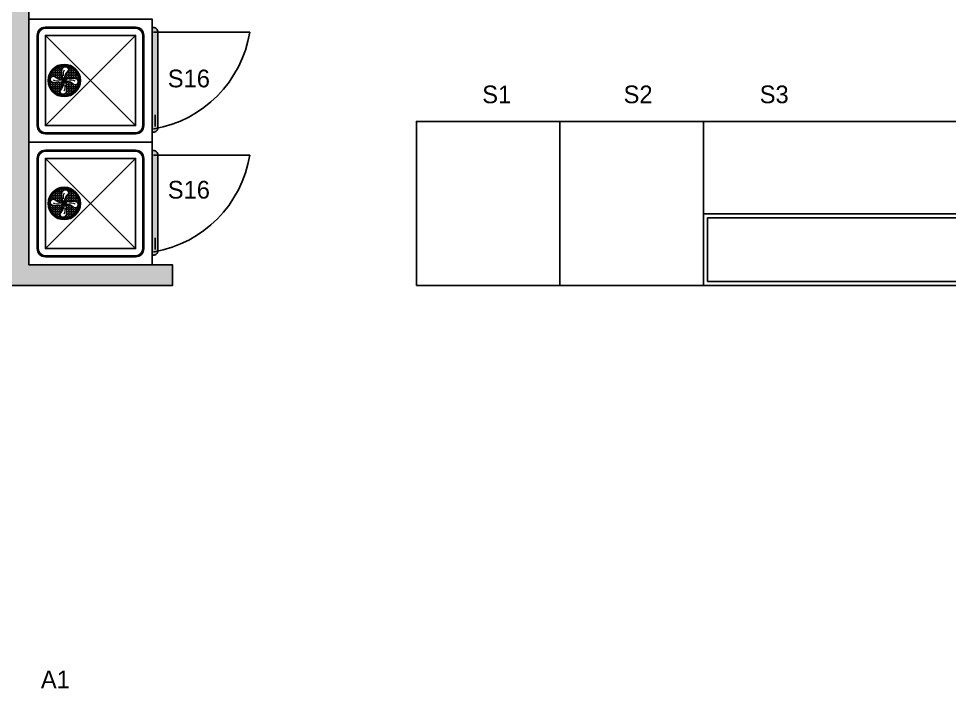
# Model space of a CAD drawing. Header units: millimetres. Extents: x -3164 to 12587, y -18082 to -16228.
# Drawn here: x -1767.5 to -1313.6, y -17082.9 to -16753.6 of the extents above; entities that cross this region are included whole.
import ezdxf
from ezdxf.enums import TextEntityAlignment as Align

# ---------------------------------------------------------------- set-up
doc = ezdxf.new("R2010")
doc.units = ezdxf.units.MM
doc.layers.add('TEFRİŞ MUTFAK (L)', color=241, linetype='Continuous', lineweight=15)
doc.styles.add('TAKSİM', font='GOTHIC.TTF', dxfattribs={"height": 20})

# ---------------------------------------------------------------- blocks, each defined once
blk = doc.blocks.new('GHFH')
at = {"color": 7}
for p, q in [((1821.69, 2075.94), (1821.69, 2076.96)), ((1822.08, 2077.34), (1822.7, 2077.34)), ((1823.09, 2077.34), (1823.09, 2077.67)), ((1823.09, 2077.34), (1824.1, 2077.34)), ((1823.09, 2076.33), (1823.09, 2076.96)), ((1824.48, 2077.34), (1824.48, 2077.94)), ((1824.48, 2077.34), (1824.64, 2077.34)), ((1824.88, 2077.34), (1825.5, 2077.34)), ((1825.88, 2077.34), (1825.88, 2077.98)), ((1825.88, 2077.34), (1826.89, 2077.34)), ((1827.28, 2077.34), (1827.28, 2077.8)), ((1827.28, 2077.34), (1828.29, 2077.34)), ((1827.28, 2075.94), (1827.28, 2076.96)), ((1828.67, 2077.34), (1828.67, 2077.4)), ((1828.67, 2077.34), (1828.83, 2077.34)), ((1828.67, 2075.94), (1828.67, 2076.96)), ((1816.84, 2071.75), (1817.12, 2071.75)), ((1817.5, 2073.15), (1817.5, 2073.26)), ((1817.5, 2073.15), (1818.51, 2073.15)), ((1817.5, 2071.75), (1817.5, 2072.77)), ((1817.5, 2071.75), (1818.51, 2071.75)), ((1817.5, 2070.35), (1817.5, 2071.37)), ((1818.34, 2074.55), (1818.51, 2074.55)), ((1818.89, 2074.55), (1818.89, 2075.18)), ((1818.89, 2074.55), (1819.91, 2074.55)), ((1818.89, 2073.15), (1818.89, 2074.16)), ((1818.89, 2073.15), (1819.91, 2073.15)), ((1818.89, 2071.75), (1818.89, 2072.77)), ((1818.89, 2071.75), (1819.91, 2071.75)), ((1818.89, 2070.35), (1818.89, 2071.37)), ((1819.72, 2075.94), (1819.91, 2075.94)), ((1820.29, 2075.94), (1820.29, 2076.37)), ((1820.29, 2075.94), (1821.31, 2075.94)), ((1820.29, 2074.55), (1820.29, 2075.56)), ((1820.29, 2074.55), (1821.31, 2074.55)), ((1820.29, 2073.15), (1820.29, 2074.16)), ((1820.29, 2073.15), (1821.31, 2073.15)), ((1820.29, 2071.75), (1820.29, 2072.77)), ((1820.29, 2071.75), (1821.31, 2071.75)), ((1820.29, 2070.36), (1820.29, 2071.37)), ((1821.69, 2075.94), (1822.7, 2075.94)), ((1821.69, 2074.55), (1821.69, 2075.56)), ((1821.69, 2074.55), (1822.7, 2074.55)), ((1821.69, 2073.15), (1821.69, 2074.16)), ((1821.69, 2073.15), (1822.7, 2073.15)), ((1821.69, 2071.75), (1821.69, 2072.77)), ((1821.69, 2071.75), (1822.7, 2071.75)), ((1821.69, 2070.35), (1821.69, 2071.37)), ((1823.09, 2074.55), (1823.09, 2074.83)), ((1823.09, 2074.55), (1823.34, 2074.55)), ((1823.09, 2073.15), (1823.09, 2074.16)), ((1823.09, 2073.15), (1824.1, 2073.15)), ((1823.09, 2071.75), (1823.09, 2072.77)), ((1823.09, 2071.75), (1824.1, 2071.75)), ((1823.09, 2070.35), (1823.09, 2071.37)), ((1824.48, 2071.75), (1824.48, 2072.77)), ((1824.48, 2071.75), (1824.98, 2071.75)), ((1824.48, 2070.35), (1824.48, 2071.37)), ((1826.56, 2075.94), (1826.89, 2075.94)), ((1826.7, 2071.75), (1826.89, 2071.75)), ((1826.85, 2074.55), (1826.89, 2074.55)), ((1827.28, 2075.94), (1828.29, 2075.94)), ((1827.28, 2074.55), (1827.28, 2075.56)), ((1827.28, 2074.55), (1828.29, 2074.55)), ((1827.28, 2073.15), (1827.28, 2074.16)), ((1827.28, 2073.15), (1828.29, 2073.15)), ((1827.28, 2071.75), (1827.28, 2072.77)), ((1827.28, 2071.75), (1828.29, 2071.75)), ((1827.28, 2070.35), (1827.28, 2071.37)), ((1828.67, 2075.94), (1829.69, 2075.94)), ((1828.67, 2074.55), (1828.67, 2075.56)), ((1828.67, 2074.55), (1829.69, 2074.55)), ((1828.67, 2073.15), (1828.67, 2074.16)), ((1828.67, 2073.15), (1829.69, 2073.15)), ((1828.67, 2071.75), (1828.67, 2072.77)), ((1828.67, 2071.75), (1829.69, 2071.75)), ((1828.67, 2070.35), (1828.67, 2071.37)), ((1830.07, 2075.94), (1830.07, 2076.73)), ((1830.07, 2075.94), (1831.09, 2075.94)), ((1830.07, 2074.55), (1830.07, 2075.56)), ((1830.07, 2074.55), (1831.09, 2074.55)), ((1830.07, 2073.15), (1830.07, 2074.16)), ((1830.07, 2073.15), (1831.09, 2073.15)), ((1830.07, 2071.75), (1830.07, 2072.77)), ((1830.07, 2071.75), (1831.09, 2071.75)), ((1830.07, 2070.35), (1830.07, 2071.37)), ((1831.47, 2074.55), (1831.47, 2075.56)), ((1831.47, 2074.55), (1832.48, 2074.55)), ((1831.47, 2073.15), (1831.47, 2074.16)), ((1831.47, 2073.15), (1832.48, 2073.15)), ((1831.47, 2071.75), (1831.47, 2072.77)), ((1831.47, 2071.75), (1832.48, 2071.75)), ((1832.86, 2073.15), (1832.86, 2074.15)), ((1832.86, 2073.15), (1833.48, 2073.15)), ((1832.86, 2071.75), (1832.86, 2072.77)), ((1832.86, 2071.75), (1833.88, 2071.75)), ((1832.86, 2071.29), (1832.86, 2071.37)), ((1816.39, 2068.96), (1817.12, 2068.96)), ((1816.49, 2067.56), (1817.12, 2067.56)), ((1816.5, 2070.35), (1817.12, 2070.35)), ((1816.82, 2066.16), (1817.12, 2066.16)), ((1817.5, 2070.35), (1818.51, 2070.35)), ((1817.5, 2069.47), (1817.5, 2069.97)), ((1817.5, 2066.16), (1817.5, 2066.99)), ((1817.5, 2066.16), (1818.51, 2066.16)), ((1817.5, 2064.77), (1817.5, 2065.78)), ((1818.89, 2070.35), (1819.91, 2070.35)), ((1818.89, 2066.16), (1818.89, 2066.34)), ((1818.89, 2066.16), (1819.91, 2066.16)), ((1818.89, 2064.77), (1818.89, 2065.78)), ((1820.29, 2066.16), (1820.29, 2067.18)), ((1820.29, 2066.16), (1821.31, 2066.16)), ((1820.29, 2064.77), (1820.29, 2065.78)), ((1820.82, 2067.56), (1821.31, 2067.56)), ((1821.69, 2070.35), (1822.7, 2070.35)), ((1821.69, 2067.56), (1821.69, 2068.05)), ((1821.69, 2067.56), (1822.7, 2067.56)), ((1821.69, 2066.16), (1821.69, 2067.18)), ((1821.69, 2066.16), (1822.7, 2066.16)), ((1821.69, 2064.77), (1821.69, 2065.78)), ((1823.09, 2070.35), (1824.1, 2070.35)), ((1823.09, 2067.56), (1823.09, 2068.58)), ((1823.09, 2067.56), (1824.1, 2067.56)), ((1823.09, 2066.16), (1823.09, 2067.18)), ((1823.09, 2066.16), (1824.1, 2066.16)), ((1823.09, 2064.77), (1823.09, 2065.78)), ((1824.48, 2070.35), (1825, 2070.35)), ((1824.48, 2067.56), (1824.48, 2067.78)), ((1824.48, 2067.56), (1824.69, 2067.56)), ((1824.48, 2067.03), (1824.48, 2067.18)), ((1825.88, 2066.26), (1825.88, 2067.18)), ((1825.91, 2066.16), (1826.89, 2066.16)), ((1826.08, 2067.56), (1826.89, 2067.56)), ((1826.24, 2070.35), (1826.89, 2070.35)), ((1827.28, 2070.35), (1828.29, 2070.35)), ((1827.28, 2069.12), (1827.28, 2069.97)), ((1827.28, 2067.56), (1827.28, 2067.98)), ((1827.28, 2067.56), (1828.29, 2067.56)), ((1827.28, 2066.16), (1827.28, 2067.18)), ((1827.28, 2066.16), (1828.29, 2066.16)), ((1827.28, 2064.77), (1827.28, 2065.78)), ((1828.67, 2070.35), (1829.69, 2070.35)), ((1828.67, 2069.55), (1828.67, 2069.97)), ((1828.67, 2067.56), (1828.67, 2067.6)), ((1828.67, 2067.56), (1828.92, 2067.56)), ((1828.67, 2066.16), (1828.67, 2067.18)), ((1828.67, 2066.16), (1829.69, 2066.16)), ((1828.67, 2064.77), (1828.67, 2065.78)), ((1830.07, 2070.35), (1830.19, 2070.35)), ((1830.07, 2066.16), (1830.07, 2067.18)), ((1830.07, 2066.16), (1831.09, 2066.16)), ((1830.07, 2064.77), (1830.07, 2065.78)), ((1831.47, 2067.56), (1831.47, 2067.59)), ((1831.47, 2067.56), (1832.48, 2067.56)), ((1831.47, 2066.16), (1831.47, 2067.18)), ((1831.47, 2066.16), (1832.48, 2066.16)), ((1831.47, 2064.77), (1831.47, 2065.78)), ((1832.86, 2067.56), (1832.86, 2067.95)), ((1832.86, 2067.56), (1833.88, 2067.56)), ((1832.86, 2066.16), (1832.86, 2067.18)), ((1832.86, 2066.16), (1833.88, 2066.16)), ((1832.86, 2064.77), (1832.86, 2065.78)), ((1833.72, 2070.35), (1833.88, 2070.35)), ((1833.75, 2068.96), (1833.88, 2068.96)), ((1834.26, 2070.35), (1834.26, 2071.07)), ((1834.26, 2070.35), (1834.41, 2070.35)), ((1834.26, 2068.96), (1834.26, 2069.97)), ((1834.26, 2068.96), (1834.52, 2068.96)), ((1834.26, 2067.56), (1834.26, 2068.58)), ((1834.26, 2067.56), (1834.42, 2067.56)), ((1834.26, 2066.78), (1834.26, 2067.18)), ((1817.5, 2064.77), (1818.51, 2064.77)), ((1818.29, 2063.37), (1818.51, 2063.37)), ((1818.89, 2064.77), (1819.91, 2064.77)), ((1818.89, 2063.37), (1818.89, 2064.39)), ((1818.89, 2063.37), (1819.91, 2063.37)), ((1818.89, 2062.67), (1818.89, 2062.99)), ((1819.64, 2061.97), (1819.91, 2061.97)), ((1820.29, 2064.77), (1821.31, 2064.77)), ((1820.29, 2063.37), (1820.29, 2064.39)), ((1820.29, 2063.37), (1821.31, 2063.37)), ((1820.29, 2061.97), (1820.29, 2062.99)), ((1820.29, 2061.97), (1821.31, 2061.97)), ((1820.29, 2061.48), (1820.29, 2061.59)), ((1821.69, 2064.77), (1822.7, 2064.77)), ((1821.69, 2063.37), (1821.69, 2064.39)), ((1821.69, 2063.37), (1822.7, 2063.37)), ((1821.69, 2061.97), (1821.69, 2062.99)), ((1821.69, 2061.97), (1822.7, 2061.97)), ((1821.69, 2060.68), (1821.69, 2061.59)), ((1821.93, 2060.57), (1822.7, 2060.57)), ((1823.09, 2064.77), (1824.02, 2064.77)), ((1823.09, 2063.37), (1823.09, 2064.39)), ((1823.09, 2063.37), (1824.05, 2063.37)), ((1823.09, 2061.97), (1823.09, 2062.99)), ((1823.09, 2061.97), (1824.1, 2061.97)), ((1823.09, 2060.57), (1823.09, 2061.59)), ((1823.09, 2060.57), (1824.1, 2060.57)), ((1823.09, 2060.18), (1823.09, 2060.19)), ((1824.48, 2060.57), (1824.48, 2061.51)), ((1824.48, 2060.57), (1825.5, 2060.57)), ((1824.48, 2059.91), (1824.48, 2060.19)), ((1825.88, 2059.87), (1825.88, 2060.19)), ((1826.53, 2064.77), (1826.89, 2064.77)), ((1826.65, 2060.57), (1826.89, 2060.57)), ((1827.28, 2064.77), (1828.29, 2064.77)), ((1827.28, 2063.65), (1827.28, 2064.39)), ((1827.28, 2060.57), (1827.28, 2060.88)), ((1827.28, 2060.57), (1828.29, 2060.57)), ((1827.28, 2060.05), (1827.28, 2060.19)), ((1827.51, 2063.37), (1828.29, 2063.37)), ((1827.99, 2061.97), (1828.29, 2061.97)), ((1828.67, 2064.77), (1829.69, 2064.77)), ((1828.67, 2063.37), (1828.67, 2064.39)), ((1828.67, 2063.37), (1829.69, 2063.37)), ((1828.67, 2061.97), (1828.67, 2062.99)), ((1828.67, 2061.97), (1829.69, 2061.97)), ((1828.67, 2060.57), (1828.67, 2061.59)), ((1828.67, 2060.57), (1828.98, 2060.57)), ((1830.07, 2064.77), (1831.09, 2064.77)), ((1830.07, 2063.37), (1830.07, 2064.39)), ((1830.07, 2063.37), (1831.09, 2063.37)), ((1830.07, 2061.97), (1830.07, 2062.99)), ((1830.07, 2061.97), (1831.09, 2061.97)), ((1830.07, 2061.12), (1830.07, 2061.59)), ((1831.47, 2064.77), (1832.48, 2064.77)), ((1831.47, 2063.37), (1831.47, 2064.39)), ((1831.47, 2063.37), (1832.48, 2063.37)), ((1831.47, 2062.14), (1831.47, 2062.99)), ((1832.86, 2064.77), (1833.51, 2064.77)), ((1832.86, 2063.7), (1832.86, 2064.39))]:
    blk.add_line(p, q, dxfattribs=at)
for radius in [9.85, 9.06, 0.996, 0.431]:
    blk.add_circle((1825.46, 2068.92), radius, dxfattribs=at)
for start, end in [(184.9752, 240.6196), (94.9752, 150.6196), (274.9752, 330.6196), (4.9752, 60.6196)]:
    blk.add_arc((1825.46, 2068.92), 1.5, start, end, dxfattribs=at)
at = {"layer": 'TEFRİŞ MUTFAK (L)', "color": 7}
for centre, radius, start, end in [((1824.76, 2075.45), 1.89, 28.2084, 194.1396), ((1816.95, 2068.94), 8.51, 6.6287, 45.3593), ((1819.11, 2072.65), 6.8, 352.4777, 24.279), ((1818.71, 2073.58), 8.2, 332.335, 19.6942), ((1825.47, 2077.43), 8.51, 276.6287, 315.3593), ((1831.98, 2069.62), 1.89, 298.2084, 104.1396), ((1818.93, 2068.23), 1.89, 118.2084, 284.1396), ((1820.8, 2062.18), 8.2, 62.335, 109.6942), ((1821.73, 2062.58), 6.8, 82.4777, 114.279), ((1825.44, 2060.42), 8.51, 96.6287, 135.3593), ((1832.2, 2064.27), 8.2, 152.335, 199.6942), ((1831.8, 2065.2), 6.8, 172.4777, 204.279), ((1833.96, 2068.91), 8.51, 186.6287, 225.3593), ((1830.11, 2075.67), 8.2, 242.335, 289.6942), ((1829.18, 2075.27), 6.8, 262.4777, 294.279), ((1826.15, 2062.4), 1.89, 208.2084, 14.1396)]:
    blk.add_arc(centre, radius, start, end, dxfattribs=at)
blk = doc.blocks.new('dgdgfg')
at = {"color": 7}
for p, q in [((1923.74, 2456.11), (1929.41, 2456.11)), ((1922.58, 2455.64), (1922.48, 2455.27))]:
    blk.add_line(p, q, dxfattribs=at)
for points in [[(1921.06, 2454.6), (1972.16, 2454.6), (1972.06, 2455.3, 0.414214), (1969.86, 2457.5), (1923.16, 2457.5, 0.414214), (1920.96, 2455.3)], [(1924.21, 2450.6), (1968.21, 2450.6, -0.414214), (1972.21, 2446.6), (1972.21, 2402.6, -0.414214), (1968.21, 2398.6), (1924.21, 2398.6, -0.414214), (1920.21, 2402.6), (1920.21, 2446.6, -0.414214)], [(1924.21, 2450.1), (1968.21, 2450.1, -0.414214), (1971.71, 2446.6), (1971.71, 2402.6, -0.414214), (1968.21, 2399.1), (1924.21, 2399.1, -0.414214), (1920.71, 2402.6), (1920.71, 2446.6, -0.414214)]]:
    blk.add_lwpolyline(points, format="xyb", close=True, dxfattribs=at)
for points in [[(1916.21, 2454.6), (1916.21, 2454.6), (1916.21, 2394.6), (1916.21, 2394.6)], [(1916.21, 2454.6), (1976.21, 2454.6), (1976.21, 2394.6), (1916.21, 2394.6)], [(1924.21, 2402.6), (1924.21, 2446.6), (1968.21, 2446.6), (1968.21, 2402.6), (1924.21, 2402.6), (1968.21, 2446.6), (1968.21, 2402.6), (1924.21, 2446.6)]]:
    blk.add_lwpolyline(points, dxfattribs=at)
at = {"color": 7, "xscale": 0.8, "yscale": 0.8, "zscale": 0.8}
blk.add_blockref('GHFH', (485.85, 756.65), dxfattribs=at)
blk = doc.blocks.new('336')
h = blk.add_hatch(color=4)
h.dxf.hatch_style = 1
h.paths.add_polyline_path([(1218.61, -3325.55), (1218.71, -3326.25, 0.414214), (1220.91, -3328.45), (1267.61, -3328.45, 0.414214), (1269.81, -3326.25), (1269.71, -3325.55)])
at = {"color": 140, "rotation": 180}
blk.add_blockref('dgdgfg', (3190.77, -870.95), dxfattribs=at)
blk = doc.blocks.new('ewrewewrewrewwr')
at = {"color": 7}
blk.add_lwpolyline([(1220.91, -3326.25), (1220.91, -3373.25)], dxfattribs=at)
blk.add_arc((1211.68, -3316.61), 57.39, 279.2514, 349.9758, dxfattribs=at)
blk.add_blockref('336', (0, 0), dxfattribs=at)
blk = doc.blocks.new('DEPO TİP BUZDOLABI 60x60')
at = {"color": 7}
blk.add_blockref('ewrewewrewrewwr', (-1214.55, 3325.55), dxfattribs=at)

msp = doc.modelspace()

# ---------------------------------------------------------------- hatches: boundary and pattern name
h = msp.add_hatch(color=256)
h.dxf.hatch_style = 1
h.paths.add_polyline_path([(-1772.47, -16873.85), (-1782.47, -16873.85), (-1782.47, -16883.85), (-1772.47, -16883.85), (-1762.47, -16883.85), (-1692.47, -16883.85), (-1692.47, -16873.85), (-1762.47, -16873.85), (-1762.47, -16748.85), (-1661.54, -16748.85), (-1661.54, -16699.21), (-1671.54, -16699.21), (-1671.54, -16738.85), (-1762.47, -16738.85), (-1762.47, -16547.11), (-1772.47, -16547.16)])
h.paths.add_polyline_path([(-1946.85, -16883.85), (-1882.47, -16883.85), (-1882.47, -16873.85), (-1946.85, -16873.85)])
h.paths.add_polyline_path([(-2024.54, -16688.21), (-2010.54, -16688.21), (-2010.54, -16548.17), (-2024.54, -16548.23)])
h.paths.add_polyline_path([(-2382.47, -16933.85), (-2457.47, -16933.85), (-2457.47, -16943.85), (-2372.47, -16943.85), (-2372.47, -16883.85), (-2246.85, -16883.85), (-2246.85, -16873.85), (-2372.47, -16873.85), (-2372.47, -16549.7), (-2382.47, -16549.75)])
h.paths.add_polyline_path([(-2569.47, -16976.69), (-2569.47, -17051.82), (-2559.47, -17051.82), (-2559.47, -16969), (-2552.79, -16943.85), (-2547.79, -16943.85), (-2547.79, -16933.85), (-2560.48, -16933.85), (-2569.14, -16966.43), (-2773.21, -16912.18), (-2775.78, -16921.85)])
h.paths.add_polyline_path([(-2645.96, -17266), (-2699.17, -17476.29), (-2689.47, -17478.75), (-2649.38, -17320.28), (-2623.2, -17326.9), (-2620.75, -17317.21), (-2646.92, -17310.59), (-2636.26, -17268.46), (-2609.28, -17161.82), (-2559.47, -17161.82), (-2559.47, -17151.82), (-2559.47, -17141.82), (-2569.47, -17141.82), (-2569.47, -17151.82), (-2617.07, -17151.82)])
h.paths.add_polyline_path([(-2451.61, -17370.32), (-2490.49, -17523.98), (-2489.59, -17523.98), (-2489.59, -17534.98), (-2493.27, -17534.98), (-2499.45, -17559.39), (-2489.76, -17561.85), (-2439.46, -17363.08), (-2465.64, -17356.46), (-2468.09, -17366.15)])
h.paths.add_polyline_path([(-2804.44, -17460.21), (-2801.99, -17450.51), (-2903.03, -17425.22), (-2905.48, -17434.92)])
h.paths.add_polyline_path([(-2726.83, -17479.63), (-2717.13, -17482.06), (-2714.68, -17472.37), (-2724.38, -17469.94)])

# ---------------------------------------------------------------- linework, layer by layer
for p, q in [((-1762.47, -16873.85), (-1762.47, -16748.85)), ((-1503.54, -16883.85), (-1503.54, -16803.85)), ((-1772.47, -16883.85), (-1762.47, -16883.85))]:
    msp.add_line(p, q)
for points in [[(-1762.47, -16873.85), (-1762.47, -16748.85), (-1661.54, -16748.85), (-1661.54, -16699.21)], [(-1762.47, -16883.85), (-1692.47, -16883.85), (-1692.47, -16873.85), (-1762.47, -16873.85)]]:
    msp.add_lwpolyline(points)
at = {"color": 7}
for points in [[(-1573.54, -16883.85), (-1433.54, -16883.85), (-1433.54, -16803.85), (-1573.54, -16803.85)], [(-1433.54, -16883.85), (-1233.54, -16883.85), (-1233.54, -16803.85), (-1433.54, -16803.85)], [(-1433.54, -16848.85), (-1233.54, -16848.85), (-1233.54, -16883.85), (-1433.54, -16883.85)], [(-1431.54, -16850.85), (-1235.54, -16850.85), (-1235.54, -16881.85), (-1431.54, -16881.85)]]:
    msp.add_lwpolyline(points, close=True, dxfattribs=at)

# ---------------------------------------------------------------- block references
at = {"xscale": -1, "rotation": 90}
for p in [(-1702.47, -16753.85), (-1702.47, -16813.85)]:
    msp.add_blockref('DEPO TİP BUZDOLABI 60x60', p, dxfattribs=at)

# ---------------------------------------------------------------- texts
at = {"style": 'TAKSİM'}
for s, p in [('S16', (-1684.5, -16787.18)), ('S1', (-1534.35, -16794.94)), ('S2', (-1465.39, -16794.94)), ('S3', (-1399.02, -16794.94)), ('S16', (-1684.5, -16841.46)), ('A1', (-1749.61, -17080.44))]:
    msp.add_text(s, height=8.64, dxfattribs=at).set_placement(p, align=Align.CENTER)

doc.saveas('drawing.dxf')
